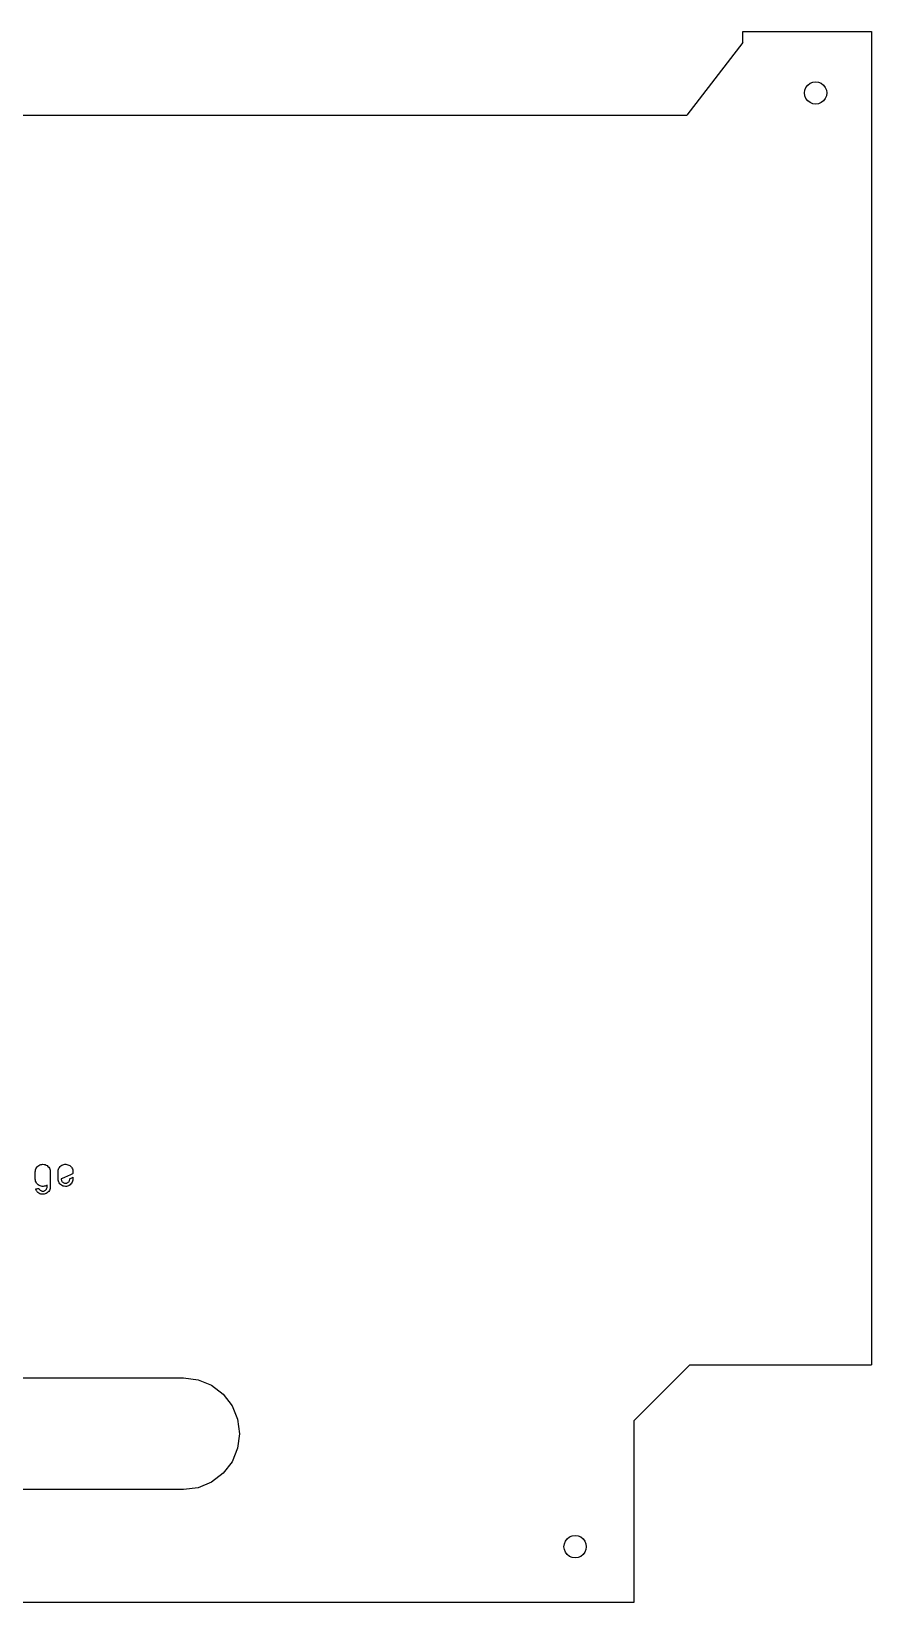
# Model space of a CAD drawing. Header units: metres. Extents: x 1284 to 1630, y 1792 to 2073.
# Drawn here: x 1479.6 to 1629.8, y 1791.9 to 2072.9 of the extents above; entities that cross this region are included whole.
import ezdxf

# ---------------------------------------------------------------- set-up
doc = ezdxf.new("R2010")
doc.units = ezdxf.units.M

msp = doc.modelspace()

# ---------------------------------------------------------------- linework, layer by layer
at = {"layer": 'COMPONENT0'}
for p, q in [((1480.31, 1868.99, 0), (1480.32, 1869.14, 0)), ((1480.31, 1868.8, 0), (1480.31, 1868.99, 0)), ((1480.31, 1868.47, 0), (1480.31, 1868.8, 0)), ((1480.32, 1869.14, 0), (1480.35, 1869.34, 0)), ((1480.35, 1869.34, 0), (1480.41, 1869.52, 0)), ((1480.41, 1869.52, 0), (1480.5, 1869.69, 0)), ((1480.5, 1869.69, 0), (1480.62, 1869.85, 0)), ((1480.62, 1869.85, 0), (1480.76, 1870, 0)), ((1480.76, 1870, 0), (1480.92, 1870.12, 0)), ((1480.92, 1870.12, 0), (1481.09, 1870.22, 0)), ((1481.09, 1870.22, 0), (1481.28, 1870.28, 0)), ((1481.28, 1870.28, 0), (1481.47, 1870.32, 0)), ((1481.47, 1870.32, 0), (1481.67, 1870.33, 0)), ((1481.67, 1870.33, 0), (1481.88, 1870.31, 0)), ((1481.88, 1870.31, 0), (1482.07, 1870.27, 0)), ((1482.07, 1870.27, 0), (1482.25, 1870.19, 0)), ((1482.25, 1870.19, 0), (1482.41, 1870.09, 0)), ((1482.41, 1870.09, 0), (1482.57, 1869.96, 0)), ((1482.57, 1869.96, 0), (1482.71, 1869.81, 0)), ((1482.71, 1869.81, 0), (1482.82, 1869.64, 0)), ((1482.82, 1869.64, 0), (1482.9, 1869.47, 0)), ((1482.9, 1869.47, 0), (1482.95, 1869.28, 0)), ((1482.95, 1869.28, 0), (1482.97, 1869.08, 0)), ((1482.97, 1869.08, 0), (1482.98, 1868.89, 0)), ((1482.98, 1868.89, 0), (1482.98, 1868.38, 0)), ((1484.38, 1869.09, 0), (1484.4, 1869.28, 0)), ((1484.38, 1868.97, 0), (1484.38, 1869.09, 0)), ((1484.38, 1868.75, 0), (1484.38, 1868.97, 0)), ((1484.38, 1868.43, 0), (1484.38, 1868.75, 0)), ((1484.4, 1869.28, 0), (1484.45, 1869.46, 0)), ((1484.45, 1869.46, 0), (1484.53, 1869.62, 0)), ((1484.53, 1869.62, 0), (1484.62, 1869.78, 0)), ((1484.62, 1869.78, 0), (1484.75, 1869.93, 0)), ((1484.75, 1869.93, 0), (1484.89, 1870.06, 0)), ((1484.89, 1870.06, 0), (1485.05, 1870.16, 0)), ((1485.05, 1870.16, 0), (1485.21, 1870.24, 0)), ((1485.21, 1870.24, 0), (1485.39, 1870.3, 0)), ((1485.39, 1870.3, 0), (1485.57, 1870.33, 0)), ((1485.57, 1870.33, 0), (1485.77, 1870.33, 0)), ((1485.77, 1870.33, 0), (1485.95, 1870.31, 0)), ((1485.95, 1870.31, 0), (1486.13, 1870.26, 0)), ((1486.13, 1870.26, 0), (1486.3, 1870.19, 0)), ((1486.3, 1870.19, 0), (1486.46, 1870.09, 0)), ((1486.46, 1870.09, 0), (1486.61, 1869.97, 0)), ((1486.61, 1869.97, 0), (1486.75, 1869.84, 0)), ((1486.75, 1869.84, 0), (1486.86, 1869.69, 0)), ((1486.86, 1869.69, 0), (1486.94, 1869.52, 0)), ((1486.94, 1869.52, 0), (1487, 1869.35, 0)), ((1487.04, 1868.67, 0), (1486.96, 1868.63, 0)), ((1487, 1869.35, 0), (1487.03, 1869.16, 0)), ((1487.03, 1869.16, 0), (1487.04, 1869, 0)), ((1487.04, 1869, 0), (1487.04, 1868.96, 0)), ((1487.04, 1868.96, 0), (1487.04, 1868.89, 0)), ((1487.04, 1868.89, 0), (1487.04, 1868.8, 0)), ((1487.04, 1868.8, 0), (1487.04, 1868.72, 0)), ((1487.04, 1868.72, 0), (1487.04, 1868.67, 0)), ((1480.31, 1868.1, 0), (1480.31, 1868.47, 0)), ((1480.31, 1867.81, 0), (1480.31, 1868.1, 0)), ((1480.31, 1867.69, 0), (1480.31, 1867.81, 0)), ((1480.33, 1867.49, 0), (1480.31, 1867.69, 0)), ((1480.37, 1867.3, 0), (1480.33, 1867.49, 0)), ((1480.44, 1867.12, 0), (1480.37, 1867.3, 0)), ((1480.37, 1865.91, 0), (1480.45, 1865.93, 0)), ((1480.39, 1865.83, 0), (1480.37, 1865.91, 0)), ((1480.54, 1866.95, 0), (1480.44, 1867.12, 0)), ((1480.45, 1865.93, 0), (1480.6, 1865.96, 0)), ((1480.67, 1866.79, 0), (1480.54, 1866.95, 0)), ((1480.6, 1865.96, 0), (1480.75, 1865.99, 0)), ((1480.82, 1866.65, 0), (1480.67, 1866.79, 0)), ((1480.75, 1865.99, 0), (1480.88, 1866.02, 0)), ((1480.98, 1866.54, 0), (1480.82, 1866.65, 0)), ((1480.88, 1866.02, 0), (1480.93, 1866.02, 0)), ((1480.93, 1866.02, 0), (1480.95, 1865.97, 0)), ((1480.95, 1865.97, 0), (1480.98, 1865.91, 0)), ((1481.16, 1866.46, 0), (1480.98, 1866.54, 0)), ((1480.98, 1865.91, 0), (1481.02, 1865.86, 0)), ((1481.02, 1865.86, 0), (1481.06, 1865.81, 0)), ((1481.35, 1866.4, 0), (1481.16, 1866.46, 0)), ((1481.54, 1866.38, 0), (1481.35, 1866.4, 0)), ((1481.73, 1866.38, 0), (1481.54, 1866.38, 0)), ((1481.89, 1866.39, 0), (1481.73, 1866.38, 0)), ((1482.04, 1866.43, 0), (1481.89, 1866.39, 0)), ((1482.18, 1866.48, 0), (1482.04, 1866.43, 0)), ((1482.32, 1866.55, 0), (1482.18, 1866.48, 0)), ((1482.21, 1865.78, 0), (1482.28, 1865.87, 0)), ((1482.28, 1865.87, 0), (1482.33, 1865.96, 0)), ((1482.41, 1866.61, 0), (1482.32, 1866.55, 0)), ((1482.33, 1865.96, 0), (1482.38, 1866.07, 0)), ((1482.38, 1866.07, 0), (1482.4, 1866.18, 0)), ((1482.4, 1866.18, 0), (1482.41, 1866.3, 0)), ((1482.41, 1866.57, 0), (1482.41, 1866.61, 0)), ((1482.41, 1866.49, 0), (1482.41, 1866.57, 0)), ((1482.41, 1866.4, 0), (1482.41, 1866.49, 0)), ((1482.41, 1866.33, 0), (1482.41, 1866.4, 0)), ((1482.41, 1866.3, 0), (1482.41, 1866.33, 0)), ((1482.95, 1866.01, 0), (1482.9, 1865.83, 0)), ((1482.97, 1866.21, 0), (1482.95, 1866.01, 0)), ((1482.98, 1866.4, 0), (1482.97, 1866.21, 0)), ((1482.98, 1868.38, 0), (1482.98, 1867.65, 0)), ((1482.98, 1867.65, 0), (1482.98, 1866.91, 0)), ((1482.98, 1866.91, 0), (1482.98, 1866.4, 0)), ((1484.38, 1868.09, 0), (1484.38, 1868.43, 0)), ((1484.38, 1867.81, 0), (1484.38, 1868.09, 0)), ((1484.38, 1867.7, 0), (1484.38, 1867.81, 0)), ((1484.39, 1867.51, 0), (1484.38, 1867.7, 0)), ((1484.43, 1867.33, 0), (1484.39, 1867.51, 0)), ((1484.49, 1867.15, 0), (1484.43, 1867.33, 0)), ((1484.58, 1866.99, 0), (1484.49, 1867.15, 0)), ((1484.69, 1866.84, 0), (1484.58, 1866.99, 0)), ((1484.83, 1866.7, 0), (1484.69, 1866.84, 0)), ((1484.98, 1866.59, 0), (1484.83, 1866.7, 0)), ((1485.09, 1867.8, 0), (1484.94, 1867.72, 0)), ((1484.94, 1867.72, 0), (1484.95, 1867.61, 0)), ((1484.95, 1867.61, 0), (1484.97, 1867.5, 0)), ((1484.97, 1867.5, 0), (1485.01, 1867.4, 0)), ((1485.14, 1866.5, 0), (1484.98, 1866.59, 0)), ((1485.01, 1867.4, 0), (1485.06, 1867.3, 0)), ((1485.06, 1867.3, 0), (1485.13, 1867.21, 0)), ((1485.5, 1867.99, 0), (1485.09, 1867.8, 0)), ((1485.13, 1867.21, 0), (1485.21, 1867.13, 0)), ((1485.31, 1866.43, 0), (1485.14, 1866.5, 0)), ((1485.21, 1867.13, 0), (1485.3, 1867.07, 0)), ((1485.3, 1867.07, 0), (1485.39, 1867.01, 0)), ((1485.49, 1866.39, 0), (1485.31, 1866.43, 0)), ((1485.39, 1867.01, 0), (1485.5, 1866.98, 0)), ((1485.68, 1866.37, 0), (1485.49, 1866.39, 0)), ((1486.05, 1868.23, 0), (1485.5, 1867.99, 0)), ((1485.5, 1866.98, 0), (1485.61, 1866.95, 0)), ((1485.61, 1866.95, 0), (1485.73, 1866.95, 0)), ((1485.88, 1866.38, 0), (1485.68, 1866.37, 0)), ((1485.73, 1866.95, 0), (1485.83, 1866.95, 0)), ((1485.83, 1866.95, 0), (1485.93, 1866.98, 0)), ((1486.06, 1866.42, 0), (1485.88, 1866.38, 0)), ((1485.93, 1866.98, 0), (1486.03, 1867.01, 0)), ((1486.03, 1867.01, 0), (1486.12, 1867.06, 0)), ((1486.59, 1868.47, 0), (1486.05, 1868.23, 0)), ((1486.23, 1866.48, 0), (1486.06, 1866.42, 0)), ((1486.12, 1867.06, 0), (1486.2, 1867.13, 0)), ((1486.2, 1867.13, 0), (1486.28, 1867.2, 0)), ((1486.38, 1866.56, 0), (1486.23, 1866.48, 0)), ((1486.28, 1867.2, 0), (1486.35, 1867.29, 0)), ((1486.35, 1867.29, 0), (1486.4, 1867.38, 0)), ((1486.53, 1866.67, 0), (1486.38, 1866.56, 0)), ((1486.4, 1867.38, 0), (1486.44, 1867.48, 0)), ((1486.44, 1867.48, 0), (1486.46, 1867.59, 0)), ((1486.46, 1867.59, 0), (1486.47, 1867.7, 0)), ((1486.47, 1867.74, 0), (1486.56, 1867.8, 0)), ((1486.47, 1867.7, 0), (1486.47, 1867.74, 0)), ((1486.66, 1866.81, 0), (1486.53, 1866.67, 0)), ((1486.56, 1867.8, 0), (1486.69, 1867.86, 0)), ((1486.96, 1868.63, 0), (1486.59, 1868.47, 0)), ((1486.79, 1866.98, 0), (1486.66, 1866.81, 0)), ((1486.69, 1867.86, 0), (1486.84, 1867.93, 0)), ((1486.9, 1867.14, 0), (1486.79, 1866.98, 0)), ((1486.84, 1867.93, 0), (1486.97, 1867.98, 0)), ((1486.97, 1867.31, 0), (1486.9, 1867.14, 0)), ((1486.97, 1867.98, 0), (1487.04, 1868.01, 0)), ((1487.02, 1867.49, 0), (1486.97, 1867.31, 0)), ((1487.04, 1867.66, 0), (1487.02, 1867.49, 0)), ((1487.04, 1868.01, 0), (1487.04, 1867.94, 0)), ((1487.04, 1867.94, 0), (1487.04, 1867.86, 0)), ((1487.04, 1867.86, 0), (1487.04, 1867.78, 0)), ((1487.04, 1867.78, 0), (1487.04, 1867.72, 0)), ((1487.04, 1867.72, 0), (1487.04, 1867.66, 0)), ((1480.44, 1865.72, 0), (1480.39, 1865.83, 0)), ((1480.5, 1865.61, 0), (1480.44, 1865.72, 0)), ((1480.57, 1865.5, 0), (1480.5, 1865.61, 0)), ((1480.65, 1865.41, 0), (1480.57, 1865.5, 0)), ((1480.76, 1865.29, 0), (1480.65, 1865.41, 0)), ((1480.92, 1865.17, 0), (1480.76, 1865.29, 0)), ((1481.09, 1865.07, 0), (1480.92, 1865.17, 0)), ((1481.06, 1865.81, 0), (1481.1, 1865.77, 0)), ((1481.28, 1865.01, 0), (1481.09, 1865.07, 0)), ((1481.1, 1865.77, 0), (1481.19, 1865.69, 0)), ((1481.19, 1865.69, 0), (1481.29, 1865.63, 0)), ((1481.47, 1864.97, 0), (1481.28, 1865.01, 0)), ((1481.29, 1865.63, 0), (1481.39, 1865.58, 0)), ((1481.39, 1865.58, 0), (1481.5, 1865.55, 0)), ((1481.67, 1864.96, 0), (1481.47, 1864.97, 0)), ((1481.5, 1865.55, 0), (1481.61, 1865.54, 0)), ((1481.61, 1865.54, 0), (1481.72, 1865.54, 0)), ((1481.88, 1864.98, 0), (1481.67, 1864.96, 0)), ((1481.72, 1865.54, 0), (1481.83, 1865.55, 0)), ((1481.83, 1865.55, 0), (1481.93, 1865.58, 0)), ((1482.07, 1865.03, 0), (1481.88, 1864.98, 0)), ((1481.93, 1865.58, 0), (1482.03, 1865.63, 0)), ((1482.03, 1865.63, 0), (1482.12, 1865.7, 0)), ((1482.25, 1865.1, 0), (1482.07, 1865.03, 0)), ((1482.12, 1865.7, 0), (1482.21, 1865.78, 0)), ((1482.41, 1865.2, 0), (1482.25, 1865.1, 0)), ((1482.57, 1865.33, 0), (1482.41, 1865.2, 0)), ((1482.71, 1865.49, 0), (1482.57, 1865.33, 0)), ((1482.82, 1865.65, 0), (1482.71, 1865.49, 0)), ((1482.9, 1865.83, 0), (1482.82, 1865.65, 0))]:
    msp.add_line(p, q, dxfattribs=at)
at = {"layer": 'GROUP0'}
for p, q in [((1606.82, 2072.94, 0), (1629.82, 2072.94, 0)), ((1606.82, 2070.94, 0), (1606.82, 2072.94, 0)), ((1629.82, 2072.94, 0), (1629.82, 1834.44, 0)), ((1606.82, 2070.94, 0), (1596.82, 2057.94, 0)), ((1617.89, 2062.46, 0), (1618.09, 2062.94, 0)), ((1618.09, 2062.94, 0), (1618.4, 2063.36, 0)), ((1618.4, 2063.36, 0), (1618.82, 2063.68, 0)), ((1618.82, 2063.68, 0), (1619.3, 2063.87, 0)), ((1619.3, 2063.87, 0), (1619.82, 2063.94, 0)), ((1619.82, 2063.94, 0), (1620.34, 2063.87, 0)), ((1620.34, 2063.87, 0), (1620.82, 2063.68, 0)), ((1620.82, 2063.68, 0), (1621.23, 2063.36, 0)), ((1621.23, 2063.36, 0), (1621.55, 2062.94, 0)), ((1621.55, 2062.94, 0), (1621.75, 2062.46, 0)), ((1617.82, 2061.94, 0), (1617.89, 2062.46, 0)), ((1617.89, 2061.43, 0), (1617.82, 2061.94, 0)), ((1618.09, 2060.94, 0), (1617.89, 2061.43, 0)), ((1618.4, 2060.53, 0), (1618.09, 2060.94, 0)), ((1618.82, 2060.21, 0), (1618.4, 2060.53, 0)), ((1619.3, 2060.01, 0), (1618.82, 2060.21, 0)), ((1619.82, 2059.94, 0), (1619.3, 2060.01, 0)), ((1620.34, 2060.01, 0), (1619.82, 2059.94, 0)), ((1620.82, 2060.21, 0), (1620.34, 2060.01, 0)), ((1621.23, 2060.53, 0), (1620.82, 2060.21, 0)), ((1621.55, 2060.94, 0), (1621.23, 2060.53, 0)), ((1621.75, 2061.43, 0), (1621.55, 2060.94, 0)), ((1621.75, 2062.46, 0), (1621.82, 2061.94, 0)), ((1621.82, 2061.94, 0), (1621.75, 2061.43, 0)), ((1315.82, 2057.94, 0), (1596.82, 2057.94, 0)), ((1406.82, 1832.14), (1506.82, 1832.14)), ((1506.82, 1832.14), (1509.41, 1831.8, 0)), ((1597.32, 1834.44, 0), (1587.32, 1824.44, 0)), ((1597.32, 1834.44, 0), (1629.82, 1834.44, 0)), ((1509.41, 1831.8, 0), (1511.82, 1830.8, 0)), ((1511.82, 1830.8, 0), (1513.89, 1829.21, 0)), ((1513.89, 1829.21, 0), (1515.48, 1827.14, 0)), ((1515.48, 1827.14, 0), (1516.48, 1824.73, 0)), ((1516.48, 1824.73, 0), (1516.82, 1822.14, 0)), ((1587.32, 1824.44, 0), (1587.32, 1791.94, 0)), ((1516.82, 1822.14, 0), (1516.48, 1819.56, 0)), ((1516.48, 1819.56, 0), (1515.48, 1817.14, 0)), ((1515.48, 1817.14, 0), (1513.89, 1815.07, 0)), ((1509.41, 1812.48, 0), (1506.82, 1812.14, 0)), ((1511.82, 1813.48, 0), (1509.41, 1812.48, 0)), ((1513.89, 1815.07, 0), (1511.82, 1813.48, 0)), ((1506.82, 1812.14, 0), (1406.82, 1812.14, 0)), ((1574.82, 1801.94, 0), (1574.89, 1802.46, 0)), ((1574.89, 1801.43, 0), (1574.82, 1801.94, 0)), ((1574.89, 1802.46, 0), (1575.09, 1802.94, 0)), ((1575.09, 1800.94, 0), (1574.89, 1801.43, 0)), ((1575.09, 1802.94, 0), (1575.4, 1803.36, 0)), ((1575.4, 1803.36, 0), (1575.82, 1803.68, 0)), ((1575.82, 1803.68, 0), (1576.3, 1803.87, 0)), ((1576.3, 1803.87, 0), (1576.82, 1803.94, 0)), ((1576.82, 1803.94, 0), (1577.34, 1803.87, 0)), ((1577.34, 1803.87, 0), (1577.82, 1803.68, 0)), ((1577.82, 1803.68, 0), (1578.23, 1803.36, 0)), ((1578.23, 1803.36, 0), (1578.55, 1802.94, 0)), ((1578.55, 1802.94, 0), (1578.75, 1802.46, 0)), ((1578.75, 1801.43, 0), (1578.55, 1800.94, 0)), ((1578.75, 1802.46, 0), (1578.82, 1801.94, 0)), ((1578.82, 1801.94, 0), (1578.75, 1801.43, 0)), ((1575.4, 1800.53, 0), (1575.09, 1800.94, 0)), ((1575.82, 1800.21, 0), (1575.4, 1800.53, 0)), ((1576.3, 1800.01, 0), (1575.82, 1800.21, 0)), ((1576.82, 1799.94, 0), (1576.3, 1800.01, 0)), ((1577.34, 1800.01, 0), (1576.82, 1799.94, 0)), ((1577.82, 1800.21, 0), (1577.34, 1800.01, 0)), ((1578.23, 1800.53, 0), (1577.82, 1800.21, 0)), ((1578.55, 1800.94, 0), (1578.23, 1800.53, 0)), ((1587.32, 1791.94, 0), (1326.32, 1791.94, 0))]:
    msp.add_line(p, q, dxfattribs=at)

doc.saveas('drawing.dxf')
